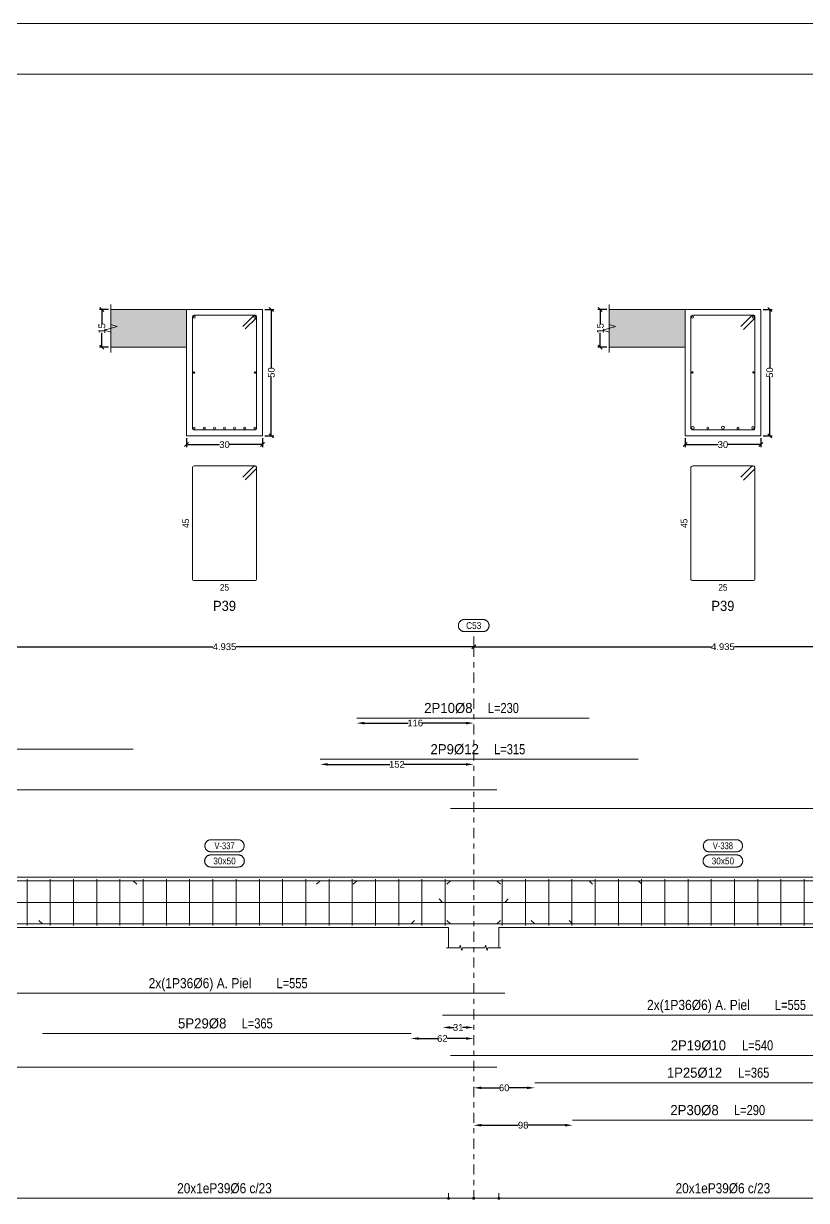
# Model space of a CAD drawing. Header units: millimetres. Extents: x 3 to 479, y -191 to 120.
# Drawn here: x 390.21 to 405.71, y 34.95 to 58.26 of the extents above; entities that cross this region are included whole.
import ezdxf
from ezdxf.enums import TextEntityAlignment as Align

# ---------------------------------------------------------------- set-up
doc = ezdxf.new("R2010")
doc.units = ezdxf.units.MM
doc.linetypes.add('CYPE_RAYAPUNTO', pattern=[0.4125, 0.2025, -0.105, 0, -0.105])
for name, color, linetype, lineweight in [('ALZ_ARM_LONG_ARM_TEXTOS', 3, 'Continuous', 9), ('ALZ_ARM_LONG_TXT_LONG', 3, 'Continuous', 9), ('ALZ_ARM_TRANS_TXT_EST', 3, 'Continuous', 9), ('ALZ_CONT_NUDOS', 122, 'Continuous', 9), ('ALZ_CONT_VIG_HORMIGON', 2, 'Continuous', 9), ('ALZ_COT_COT_ARM', 3, 'Continuous', 0), ('ALZ_COT_COT_EST', 3, 'Continuous', 0), ('ALZ_COT_COT_LIN_APOYOS', 2, 'CYPE_RAYAPUNTO', 0), ('ALZ_COT_LONGITUD_PROYECTADA', 122, 'Continuous', 0), ('ALZ_REF_COT_LIN_AUX_COTA', 2, 'CYPE_RAYAPUNTO', 9), ('ALZ_REF_REF_NOMBRE', 3, 'Continuous', 9), ('ALZ_REF_REF_REFERENCIA', 3, 'Continuous', 9), ('ALZ_REF_TEXTO_REF_NOMBRE', 3, 'Continuous', 9), ('ALZ_REF_TEXTO_REF_REFERENCIA', 3, 'Continuous', 9), ('ARM_LONGITUDINAL_Ø10', 103, 'Continuous', 9), ('ARM_LONGITUDINAL_Ø12', 171, 'Continuous', 9), ('ARM_LONGITUDINAL_Ø6', 151, 'Continuous', 9), ('ARM_LONGITUDINAL_Ø8', 32, 'Continuous', 9), ('ARM_TRANSVERSAL_Ø6', 151, 'Continuous', 9), ('RECUAD_LIMITES', 2, 'Continuous', 0), ('RECUAD_MARCO', 1, 'Continuous', 20), ('SEC_CONT_FORJADOS_SECCION', 8, 'Continuous', 9), ('SEC_CONT_VIG_HORMIGON_SECCION', 2, 'Continuous', 9), ('SEC_COTAS_SEC_DIM_VIGA', 122, 'Continuous', 0), ('SEC_COTAS_TEXTOS_DESPIECE_ESTRIBADO', 122, 'Continuous', 0), ('SEC_REF_TXT_POSICIONES_ARM_ESTRIBOS', 1, 'Continuous', 9)]:
    doc.layers.add(name, color=color, linetype=linetype, lineweight=lineweight)
doc.styles.add('CYPETXT_0.2_romans', font='arial.ttf', dxfattribs={"height": 0.133333})
doc.styles.add('CYPETXT_romans', font='arial.ttf', dxfattribs={"height": 0.2})
doc.dimstyles.new('cype_arrow', dxfattribs={"dimtxt": 0.18, "dimasz": 0.15, "dimexe": 0.05, "dimexo": 0.05, "dimgap": 0, "dimtad": 0, "dimdec": 4, "dimzin": 0, "dimdsep": 46, "dimtxsty": 'CYPETXT_0.2_romans', "dimcen": 0.09, "dimadec": 0, "dimazin": 0, "dimtfac": 1, "dimtdec": 4, "dimtofl": 0, "dimtmove": 2, "dimatfit": 3, "dimfxl": 1, "dimtolj": 1, "dimtzin": 0, "dimarcsym": 0})
doc.dimstyles.new('cype_oblique', dxfattribs={"dimtxt": 0.18, "dimasz": 0.18, "dimexe": 0.05, "dimexo": 0.05, "dimgap": 0, "dimtad": 0, "dimdec": 4, "dimzin": 0, "dimdsep": 46, "dimtxsty": 'CYPETXT_0.2_romans', "dimblk": 'OBLIQUE', "dimtsz": 0.04, "dimcen": 0.09, "dimadec": 0, "dimazin": 0, "dimtfac": 1, "dimtdec": 4, "dimtofl": 0, "dimtmove": 2, "dimatfit": 3, "dimfxl": 1, "dimtolj": 1, "dimtzin": 0, "dimarcsym": 0})

# ---------------------------------------------------------------- blocks, each defined once
blk = doc.blocks.new('*D852')
at = {"layer": 'Defpoints', "color": 0, "transparency": 16777216}
for p in [(393.439, 50.096), (394.939, 50.096), (394.939, 49.919)]:
    blk.add_point(p, dxfattribs=at)
at = {"layer": 'SEC_COTAS_SEC_DIM_VIGA', "color": 0, "lineweight": -2, "transparency": 16777216}
for p, q in [((393.399, 49.879), (393.479, 49.959)), ((393.439, 50.046), (393.439, 49.869)), ((393.439, 49.919), (394.093, 49.919)), ((394.939, 49.919), (394.284, 49.919)), ((394.899, 49.879), (394.979, 49.959)), ((394.939, 50.046), (394.939, 49.869))]:
    blk.add_line(p, q, dxfattribs=at)
at = {"layer": 'SEC_COTAS_SEC_DIM_VIGA', "color": 0, "transparency": 16777216, "insert": (394.189, 49.919), "char_height": 0.1333, "attachment_point": 5, "style": 'CYPETXT_0.2_romans'}
blk.add_mtext('\\A1;30', dxfattribs=at)
blk = doc.blocks.new('_OBLIQUE')
at = {"color": 0, "linetype": 'ByBlock', "lineweight": -2}
blk.add_line((-0.5, -0.5), (0.5, 0.5), dxfattribs=at)
blk = doc.blocks.new('*D853')
at = {"layer": 'Defpoints', "color": 0, "transparency": 16777216}
for p in [(391.761, 52.596), (391.939, 52.596), (391.939, 51.846)]:
    blk.add_point(p, dxfattribs=at)
at = {"layer": 'SEC_COTAS_SEC_DIM_VIGA', "color": 0, "lineweight": -2, "transparency": 16777216}
for p, q in [((391.889, 52.596), (391.711, 52.596)), ((391.801, 52.556), (391.721, 52.636)), ((391.761, 52.596), (391.761, 52.311)), ((391.761, 51.846), (391.761, 52.131)), ((391.889, 51.846), (391.711, 51.846)), ((391.801, 51.806), (391.721, 51.886))]:
    blk.add_line(p, q, dxfattribs=at)
at = {"layer": 'SEC_COTAS_SEC_DIM_VIGA', "color": 0, "transparency": 16777216, "insert": (391.761, 52.221), "char_height": 0.1333, "attachment_point": 5, "rotation": 90, "style": 'CYPETXT_0.2_romans'}
blk.add_mtext('\\A1;15', dxfattribs=at)
blk = doc.blocks.new('*D854')
at = {"layer": 'Defpoints', "color": 0, "transparency": 16777216}
for p in [(394.939, 52.596), (395.116, 52.596), (394.939, 50.096)]:
    blk.add_point(p, dxfattribs=at)
at = {"layer": 'SEC_COTAS_SEC_DIM_VIGA', "color": 0, "lineweight": -2, "transparency": 16777216}
for p, q in [((394.989, 52.596), (395.166, 52.596)), ((395.156, 52.556), (395.076, 52.636)), ((395.116, 52.596), (395.116, 51.441)), ((395.116, 50.096), (395.116, 51.251)), ((395.156, 50.056), (395.076, 50.136)), ((394.989, 50.096), (395.166, 50.096))]:
    blk.add_line(p, q, dxfattribs=at)
at = {"layer": 'SEC_COTAS_SEC_DIM_VIGA', "color": 0, "transparency": 16777216, "insert": (395.116, 51.346), "char_height": 0.1333, "attachment_point": 5, "rotation": 90, "style": 'CYPETXT_0.2_romans'}
blk.add_mtext('\\A1;50', dxfattribs=at)
blk = doc.blocks.new('*D855')
at = {"layer": 'Defpoints', "color": 0, "transparency": 16777216}
for p in [(403.309, 50.096), (404.809, 50.096), (404.809, 49.919)]:
    blk.add_point(p, dxfattribs=at)
at = {"layer": 'SEC_COTAS_SEC_DIM_VIGA', "color": 0, "lineweight": -2, "transparency": 16777216}
for p, q in [((403.269, 49.879), (403.349, 49.959)), ((403.309, 50.046), (403.309, 49.869)), ((403.309, 49.919), (403.963, 49.919)), ((404.809, 49.919), (404.154, 49.919)), ((404.769, 49.879), (404.849, 49.959)), ((404.809, 50.046), (404.809, 49.869))]:
    blk.add_line(p, q, dxfattribs=at)
at = {"layer": 'SEC_COTAS_SEC_DIM_VIGA', "color": 0, "transparency": 16777216, "insert": (404.059, 49.919), "char_height": 0.1333, "attachment_point": 5, "style": 'CYPETXT_0.2_romans'}
blk.add_mtext('\\A1;30', dxfattribs=at)
blk = doc.blocks.new('*D856')
at = {"layer": 'Defpoints', "color": 0, "transparency": 16777216}
for p in [(401.631, 52.596), (401.809, 52.596), (401.809, 51.846)]:
    blk.add_point(p, dxfattribs=at)
at = {"layer": 'SEC_COTAS_SEC_DIM_VIGA', "color": 0, "lineweight": -2, "transparency": 16777216}
for p, q in [((401.759, 52.596), (401.581, 52.596)), ((401.671, 52.556), (401.591, 52.636)), ((401.631, 52.596), (401.631, 52.311)), ((401.631, 51.846), (401.631, 52.131)), ((401.759, 51.846), (401.581, 51.846)), ((401.671, 51.806), (401.591, 51.886))]:
    blk.add_line(p, q, dxfattribs=at)
at = {"layer": 'SEC_COTAS_SEC_DIM_VIGA', "color": 0, "transparency": 16777216, "insert": (401.631, 52.221), "char_height": 0.1333, "attachment_point": 5, "rotation": 90, "style": 'CYPETXT_0.2_romans'}
blk.add_mtext('\\A1;15', dxfattribs=at)
blk = doc.blocks.new('*D857')
at = {"layer": 'Defpoints', "color": 0, "transparency": 16777216}
for p in [(404.809, 52.596), (404.986, 52.596), (404.809, 50.096)]:
    blk.add_point(p, dxfattribs=at)
at = {"layer": 'SEC_COTAS_SEC_DIM_VIGA', "color": 0, "lineweight": -2, "transparency": 16777216}
for p, q in [((404.859, 52.596), (405.036, 52.596)), ((405.026, 52.556), (404.946, 52.636)), ((404.986, 52.596), (404.986, 51.441)), ((404.986, 50.096), (404.986, 51.251)), ((405.026, 50.056), (404.946, 50.136)), ((404.859, 50.096), (405.036, 50.096))]:
    blk.add_line(p, q, dxfattribs=at)
at = {"layer": 'SEC_COTAS_SEC_DIM_VIGA', "color": 0, "transparency": 16777216, "insert": (404.986, 51.346), "char_height": 0.1333, "attachment_point": 5, "rotation": 90, "style": 'CYPETXT_0.2_romans'}
blk.add_mtext('\\A1;50', dxfattribs=at)
blk = doc.blocks.new('*D875')
at = {"layer": 'ALZ_COT_LONGITUD_PROYECTADA', "color": 0, "lineweight": -2, "transparency": 16777216}
for p, q in [((389.214, 45.877), (389.294, 45.957)), ((389.254, 45.917), (393.961, 45.917)), ((399.124, 45.917), (394.417, 45.917)), ((399.084, 45.877), (399.164, 45.957))]:
    blk.add_line(p, q, dxfattribs=at)
at = {"layer": 'Defpoints', "color": 0, "transparency": 16777216}
for p in [(389.254, 45.917), (389.254, 45.917), (399.124, 45.917)]:
    blk.add_point(p, dxfattribs=at)
at = {"layer": 'ALZ_COT_LONGITUD_PROYECTADA', "color": 0, "transparency": 16777216, "insert": (394.189, 45.917), "char_height": 0.1333, "attachment_point": 5, "style": 'CYPETXT_0.2_romans'}
blk.add_mtext('\\A1;4.935', dxfattribs=at)
blk = doc.blocks.new('*D876')
at = {"layer": 'ALZ_COT_LONGITUD_PROYECTADA', "color": 0, "lineweight": -2, "transparency": 16777216}
for p, q in [((399.084, 45.877), (399.164, 45.957)), ((399.124, 45.917), (403.831, 45.917)), ((408.994, 45.917), (404.287, 45.917)), ((408.954, 45.877), (409.034, 45.957))]:
    blk.add_line(p, q, dxfattribs=at)
at = {"layer": 'Defpoints', "color": 0, "transparency": 16777216}
for p in [(399.124, 45.917), (399.124, 45.917), (408.994, 45.917)]:
    blk.add_point(p, dxfattribs=at)
at = {"layer": 'ALZ_COT_LONGITUD_PROYECTADA', "color": 0, "transparency": 16777216, "insert": (404.059, 45.917), "char_height": 0.1333, "attachment_point": 5, "style": 'CYPETXT_0.2_romans'}
blk.add_mtext('\\A1;4.935', dxfattribs=at)
blk = doc.blocks.new('*D886')
at = {"layer": 'ALZ_COT_COT_ARM', "color": 0, "lineweight": -2, "transparency": 16777216}
for p, q in [((398.659, 38.379), (398.734, 38.379)), ((398.974, 38.379), (398.899, 38.379))]:
    blk.add_line(p, q, dxfattribs=at)
at = {"layer": 'ALZ_COT_COT_ARM', "color": 0, "transparency": 16777216}
for points in [[(398.659, 38.404), (398.659, 38.354), (398.509, 38.379)], [(398.974, 38.404), (398.974, 38.354), (399.124, 38.379)]]:
    blk.add_solid(points, dxfattribs=at)
at = {"layer": 'Defpoints', "color": 0, "transparency": 16777216}
for p in [(398.509, 38.379), (399.124, 38.379), (399.124, 38.379)]:
    blk.add_point(p, dxfattribs=at)
at = {"layer": 'ALZ_COT_COT_ARM', "color": 0, "transparency": 16777216, "insert": (398.816, 38.379), "char_height": 0.1333, "attachment_point": 5, "style": 'CYPETXT_0.2_romans'}
blk.add_mtext('\\A1;31', dxfattribs=at)
blk = doc.blocks.new('*D898')
at = {"layer": 'ALZ_COT_COT_ARM', "color": 0, "lineweight": -2, "transparency": 16777216}
for p, q in [((396.232, 43.588), (397.463, 43.588)), ((398.974, 43.588), (397.743, 43.588))]:
    blk.add_line(p, q, dxfattribs=at)
at = {"layer": 'ALZ_COT_COT_ARM', "color": 0, "transparency": 16777216}
for points in [[(396.232, 43.613), (396.232, 43.563), (396.082, 43.588)], [(398.974, 43.613), (398.974, 43.563), (399.124, 43.588)]]:
    blk.add_solid(points, dxfattribs=at)
at = {"layer": 'Defpoints', "color": 0, "transparency": 16777216}
for p in [(396.082, 43.588), (399.124, 43.588), (399.124, 43.588)]:
    blk.add_point(p, dxfattribs=at)
at = {"layer": 'ALZ_COT_COT_ARM', "color": 0, "transparency": 16777216, "insert": (397.603, 43.588), "char_height": 0.1333, "attachment_point": 5, "style": 'CYPETXT_0.2_romans'}
blk.add_mtext('\\A1;152', dxfattribs=at)
blk = doc.blocks.new('*D899')
at = {"layer": 'ALZ_COT_COT_ARM', "color": 0, "lineweight": -2, "transparency": 16777216}
for p, q in [((396.957, 44.405), (397.824, 44.405)), ((398.974, 44.405), (398.106, 44.405))]:
    blk.add_line(p, q, dxfattribs=at)
at = {"layer": 'ALZ_COT_COT_ARM', "color": 0, "transparency": 16777216}
for points in [[(396.957, 44.43), (396.957, 44.38), (396.807, 44.405)], [(398.974, 44.43), (398.974, 44.38), (399.124, 44.405)]]:
    blk.add_solid(points, dxfattribs=at)
at = {"layer": 'Defpoints', "color": 0, "transparency": 16777216}
for p in [(396.807, 44.405), (399.124, 44.405), (399.124, 44.405)]:
    blk.add_point(p, dxfattribs=at)
at = {"layer": 'ALZ_COT_COT_ARM', "color": 0, "transparency": 16777216, "insert": (397.965, 44.405), "char_height": 0.1333, "attachment_point": 5, "style": 'CYPETXT_0.2_romans'}
blk.add_mtext('\\A1;116', dxfattribs=at)
blk = doc.blocks.new('*D913')
at = {"layer": 'ALZ_COT_COT_ARM', "color": 0, "lineweight": -2, "transparency": 16777216}
for p, q in [((398.032, 38.16), (398.408, 38.16)), ((398.974, 38.16), (398.598, 38.16))]:
    blk.add_line(p, q, dxfattribs=at)
at = {"layer": 'ALZ_COT_COT_ARM', "color": 0, "transparency": 16777216}
for points in [[(398.032, 38.185), (398.032, 38.135), (397.882, 38.16)], [(398.974, 38.185), (398.974, 38.135), (399.124, 38.16)]]:
    blk.add_solid(points, dxfattribs=at)
at = {"layer": 'Defpoints', "color": 0, "transparency": 16777216}
for p in [(397.882, 38.16), (399.124, 38.16), (399.124, 38.16)]:
    blk.add_point(p, dxfattribs=at)
at = {"layer": 'ALZ_COT_COT_ARM', "color": 0, "transparency": 16777216, "insert": (398.503, 38.16), "char_height": 0.1333, "attachment_point": 5, "style": 'CYPETXT_0.2_romans'}
blk.add_mtext('\\A1;62', dxfattribs=at)
blk = doc.blocks.new('*D914')
at = {"layer": 'ALZ_COT_COT_ARM', "color": 0, "lineweight": -2, "transparency": 16777216}
for p, q in [((399.274, 37.183), (399.632, 37.183)), ((400.182, 37.183), (399.824, 37.183))]:
    blk.add_line(p, q, dxfattribs=at)
at = {"layer": 'ALZ_COT_COT_ARM', "color": 0, "transparency": 16777216}
for points in [[(399.274, 37.208), (399.274, 37.158), (399.124, 37.183)], [(400.182, 37.208), (400.182, 37.158), (400.332, 37.183)]]:
    blk.add_solid(points, dxfattribs=at)
at = {"layer": 'Defpoints', "color": 0, "transparency": 16777216}
for p in [(399.124, 37.183), (400.332, 37.183), (400.332, 37.183)]:
    blk.add_point(p, dxfattribs=at)
at = {"layer": 'ALZ_COT_COT_ARM', "color": 0, "transparency": 16777216, "insert": (399.728, 37.183), "char_height": 0.1333, "attachment_point": 5, "style": 'CYPETXT_0.2_romans'}
blk.add_mtext('\\A1;60', dxfattribs=at)
blk = doc.blocks.new('*D915')
at = {"layer": 'ALZ_COT_COT_ARM', "color": 0, "lineweight": -2, "transparency": 16777216}
for p, q in [((399.274, 36.443), (400.007, 36.443)), ((400.932, 36.443), (400.199, 36.443))]:
    blk.add_line(p, q, dxfattribs=at)
at = {"layer": 'ALZ_COT_COT_ARM', "color": 0, "transparency": 16777216}
for points in [[(399.274, 36.468), (399.274, 36.418), (399.124, 36.443)], [(400.932, 36.468), (400.932, 36.418), (401.082, 36.443)]]:
    blk.add_solid(points, dxfattribs=at)
at = {"layer": 'Defpoints', "color": 0, "transparency": 16777216}
for p in [(399.124, 36.443), (401.082, 36.443), (401.082, 36.443)]:
    blk.add_point(p, dxfattribs=at)
at = {"layer": 'ALZ_COT_COT_ARM', "color": 0, "transparency": 16777216, "insert": (400.103, 36.443), "char_height": 0.1333, "attachment_point": 5, "style": 'CYPETXT_0.2_romans'}
blk.add_mtext('\\A1;98', dxfattribs=at)

msp = doc.modelspace()

# ---------------------------------------------------------------- hatches: boundary and pattern name
at = {"layer": 'SEC_CONT_FORJADOS_SECCION', "true_color": 0xdad7d3}
for points in [[(391.93867, 51.84591), (393.43867, 51.84591), (393.43867, 52.59591), (391.93867, 52.59591)], [(401.80867, 51.84591), (403.30867, 51.84591), (403.30867, 52.59591), (401.80867, 52.59591)]]:
    msp.add_hatch(color=254, dxfattribs=at).paths.add_polyline_path(points)

# ---------------------------------------------------------------- linework, layer by layer
at = {"layer": 'ALZ_CONT_NUDOS'}
for p, q in [((398.62367, 40.35576), (398.62367, 39.95576)), ((399.62367, 40.35576), (399.62367, 39.95576))]:
    msp.add_line(p, q, dxfattribs=at)
for points in [[(398.62367, 41.35576), (399.62367, 41.35576)], [(398.58367, 39.95576), (398.84367, 39.95576), (398.85867, 40.00576), (398.88867, 39.90576), (398.90367, 39.95576), (399.16367, 39.95576)], [(399.08367, 39.95576), (399.34367, 39.95576), (399.35867, 40.00576), (399.38867, 39.90576), (399.40367, 39.95576), (399.66367, 39.95576)]]:
    msp.add_lwpolyline(points, dxfattribs=at)
at = {"layer": 'ALZ_CONT_VIG_HORMIGON'}
for p, q in [((389.75367, 41.35576), (398.62367, 41.35576)), ((399.62367, 41.35576), (408.49367, 41.35576)), ((389.75367, 40.35576), (398.62367, 40.35576)), ((399.62367, 40.35576), (408.49367, 40.35576))]:
    msp.add_line(p, q, dxfattribs=at)
at = {"layer": 'ALZ_COT_COT_EST'}
for p, q in [((398.62367, 34.99563), (398.62367, 35.09563)), ((399.12367, 34.99563), (399.12367, 35.09563)), ((399.62367, 34.99563), (399.62367, 35.09563))]:
    msp.add_line(p, q, dxfattribs=at)
for points in [[(389.75367, 34.99563), (398.62367, 34.99563), (398.62367, 35.09563)], [(398.62367, 34.99563), (399.12367, 34.99563), (399.12367, 35.09563)], [(399.12367, 34.99563), (399.62367, 34.99563), (399.62367, 35.09563)], [(399.62367, 34.99563), (408.49367, 34.99563), (408.49367, 35.09563)]]:
    msp.add_lwpolyline(points, dxfattribs=at)
for centre in [(398.62367, 34.99563), (398.62367, 34.99563), (399.12367, 34.99563), (399.12367, 34.99563), (399.62367, 34.99563), (399.62367, 34.99563)]:
    msp.add_circle(centre, 0.02, dxfattribs=at)
at = {"layer": 'ALZ_COT_COT_LIN_APOYOS'}
msp.add_line((399.12367, 45.91658), (399.12367, 34.99563), dxfattribs=at)
at = {"layer": 'ALZ_REF_COT_LIN_AUX_COTA'}
msp.add_line((399.12367, 45.91658), (399.12367, 46.21658), dxfattribs=at)
at = {"layer": 'ALZ_REF_REF_NOMBRE'}
for points in [[(394.45667, 42.09576), (394.46469, 42.09549), (394.47267, 42.09469), (394.48058, 42.09336), (394.48838, 42.0915), (394.49604, 42.08912), (394.50352, 42.08624), (394.5108, 42.08286), (394.51783, 42.07901), (394.52459, 42.07469), (394.53104, 42.06994), (394.53717, 42.06476), (394.54293, 42.05918), (394.54831, 42.05324), (394.55328, 42.04694), (394.55782, 42.04033), (394.56191, 42.03343), (394.56553, 42.02627), (394.56866, 42.01889), (394.57129, 42.01131), (394.57341, 42.00358), (394.575, 41.99572), (394.57607, 41.98777), (394.57661, 41.97977), (394.57661, 41.97175), (394.57607, 41.96375), (394.575, 41.9558), (394.57341, 41.94794), (394.57129, 41.94021), (394.56866, 41.93263), (394.56553, 41.92525), (394.56191, 41.91809), (394.55782, 41.91119), (394.55328, 41.90458), (394.54831, 41.89828), (394.54293, 41.89234), (394.53717, 41.88676), (394.53104, 41.88158), (394.52459, 41.87683), (394.51783, 41.87251), (394.5108, 41.86866), (394.50352, 41.86528), (394.49604, 41.8624), (394.48838, 41.86002), (394.48058, 41.85816), (394.47267, 41.85683), (394.46469, 41.85603), (394.45667, 41.85576), (393.92067, 41.85576), (393.91266, 41.85603), (393.90468, 41.85683), (393.89677, 41.85816), (393.88897, 41.86002), (393.88131, 41.8624), (393.87383, 41.86528), (393.86655, 41.86866), (393.85952, 41.87251), (393.85276, 41.87683), (393.8463, 41.88158), (393.84018, 41.88676), (393.83442, 41.89234), (393.82904, 41.89828), (393.82407, 41.90458), (393.81953, 41.91119), (393.81544, 41.91809), (393.81182, 41.92525), (393.80869, 41.93263), (393.80606, 41.94021), (393.80394, 41.94794), (393.80235, 41.9558), (393.80128, 41.96375), (393.80074, 41.97175), (393.80074, 41.97977), (393.80128, 41.98777), (393.80235, 41.99572), (393.80394, 42.00358), (393.80606, 42.01131), (393.80869, 42.01889), (393.81182, 42.02627), (393.81544, 42.03343), (393.81953, 42.04033), (393.82407, 42.04694), (393.82904, 42.05324), (393.83442, 42.05918), (393.84018, 42.06476), (393.8463, 42.06994), (393.85276, 42.07469), (393.85952, 42.07901), (393.86655, 42.08286), (393.87383, 42.08624), (393.88131, 42.08912), (393.88897, 42.0915), (393.89677, 42.09336), (393.90468, 42.09469), (393.91266, 42.09549), (393.92067, 42.09576), (394.45667, 42.09576)], [(404.32667, 42.09576), (404.33469, 42.09549), (404.34267, 42.09469), (404.35058, 42.09336), (404.35838, 42.0915), (404.36604, 42.08912), (404.37352, 42.08624), (404.3808, 42.08286), (404.38783, 42.07901), (404.39459, 42.07469), (404.40104, 42.06994), (404.40717, 42.06476), (404.41293, 42.05918), (404.41831, 42.05324), (404.42328, 42.04694), (404.42782, 42.04033), (404.43191, 42.03343), (404.43553, 42.02627), (404.43866, 42.01889), (404.44129, 42.01131), (404.44341, 42.00358), (404.445, 41.99572), (404.44607, 41.98777), (404.44661, 41.97977), (404.44661, 41.97175), (404.44607, 41.96375), (404.445, 41.9558), (404.44341, 41.94794), (404.44129, 41.94021), (404.43866, 41.93263), (404.43553, 41.92525), (404.43191, 41.91809), (404.42782, 41.91119), (404.42328, 41.90458), (404.41831, 41.89828), (404.41293, 41.89234), (404.40717, 41.88676), (404.40104, 41.88158), (404.39459, 41.87683), (404.38783, 41.87251), (404.3808, 41.86866), (404.37352, 41.86528), (404.36604, 41.8624), (404.35838, 41.86002), (404.35058, 41.85816), (404.34267, 41.85683), (404.33469, 41.85603), (404.32667, 41.85576), (403.79067, 41.85576), (403.78266, 41.85603), (403.77468, 41.85683), (403.76677, 41.85816), (403.75897, 41.86002), (403.75131, 41.8624), (403.74383, 41.86528), (403.73655, 41.86866), (403.72952, 41.87251), (403.72276, 41.87683), (403.7163, 41.88158), (403.71018, 41.88676), (403.70442, 41.89234), (403.69904, 41.89828), (403.69407, 41.90458), (403.68953, 41.91119), (403.68544, 41.91809), (403.68182, 41.92525), (403.67869, 41.93263), (403.67606, 41.94021), (403.67394, 41.94794), (403.67235, 41.9558), (403.67128, 41.96375), (403.67074, 41.97175), (403.67074, 41.97977), (403.67128, 41.98777), (403.67235, 41.99572), (403.67394, 42.00358), (403.67606, 42.01131), (403.67869, 42.01889), (403.68182, 42.02627), (403.68544, 42.03343), (403.68953, 42.04033), (403.69407, 42.04694), (403.69904, 42.05324), (403.70442, 42.05918), (403.71018, 42.06476), (403.7163, 42.06994), (403.72276, 42.07469), (403.72952, 42.07901), (403.73655, 42.08286), (403.74383, 42.08624), (403.75131, 42.08912), (403.75897, 42.0915), (403.76677, 42.09336), (403.77468, 42.09469), (403.78266, 42.09549), (403.79067, 42.09576), (404.32667, 42.09576)], [(394.46167, 41.79576), (394.46969, 41.79549), (394.47767, 41.79469), (394.48558, 41.79336), (394.49338, 41.7915), (394.50104, 41.78912), (394.50852, 41.78624), (394.5158, 41.78286), (394.52283, 41.77901), (394.52959, 41.77469), (394.53604, 41.76994), (394.54217, 41.76476), (394.54793, 41.75918), (394.55331, 41.75324), (394.55828, 41.74694), (394.56282, 41.74033), (394.56691, 41.73343), (394.57053, 41.72627), (394.57366, 41.71889), (394.57629, 41.71131), (394.57841, 41.70358), (394.58, 41.69572), (394.58107, 41.68777), (394.58161, 41.67977), (394.58161, 41.67175), (394.58107, 41.66375), (394.58, 41.6558), (394.57841, 41.64794), (394.57629, 41.64021), (394.57366, 41.63263), (394.57053, 41.62525), (394.56691, 41.61809), (394.56282, 41.61119), (394.55828, 41.60458), (394.55331, 41.59828), (394.54793, 41.59234), (394.54217, 41.58676), (394.53604, 41.58158), (394.52959, 41.57683), (394.52283, 41.57251), (394.5158, 41.56866), (394.50852, 41.56528), (394.50104, 41.5624), (394.49338, 41.56002), (394.48558, 41.55816), (394.47767, 41.55683), (394.46969, 41.55603), (394.46167, 41.55576), (393.91567, 41.55576), (393.90766, 41.55603), (393.89968, 41.55683), (393.89177, 41.55816), (393.88397, 41.56002), (393.87631, 41.5624), (393.86883, 41.56528), (393.86155, 41.56866), (393.85452, 41.57251), (393.84776, 41.57683), (393.8413, 41.58158), (393.83518, 41.58676), (393.82942, 41.59234), (393.82404, 41.59828), (393.81907, 41.60458), (393.81453, 41.61119), (393.81044, 41.61809), (393.80682, 41.62525), (393.80369, 41.63263), (393.80106, 41.64021), (393.79894, 41.64794), (393.79735, 41.6558), (393.79628, 41.66375), (393.79574, 41.67175), (393.79574, 41.67977), (393.79628, 41.68777), (393.79735, 41.69572), (393.79894, 41.70358), (393.80106, 41.71131), (393.80369, 41.71889), (393.80682, 41.72627), (393.81044, 41.73343), (393.81453, 41.74033), (393.81907, 41.74694), (393.82404, 41.75324), (393.82942, 41.75918), (393.83518, 41.76476), (393.8413, 41.76994), (393.84776, 41.77469), (393.85452, 41.77901), (393.86155, 41.78286), (393.86883, 41.78624), (393.87631, 41.78912), (393.88397, 41.7915), (393.89177, 41.79336), (393.89968, 41.79469), (393.90766, 41.79549), (393.91567, 41.79576), (394.46167, 41.79576)], [(404.33167, 41.79576), (404.33969, 41.79549), (404.34767, 41.79469), (404.35558, 41.79336), (404.36338, 41.7915), (404.37104, 41.78912), (404.37852, 41.78624), (404.3858, 41.78286), (404.39283, 41.77901), (404.39959, 41.77469), (404.40604, 41.76994), (404.41217, 41.76476), (404.41793, 41.75918), (404.42331, 41.75324), (404.42828, 41.74694), (404.43282, 41.74033), (404.43691, 41.73343), (404.44053, 41.72627), (404.44366, 41.71889), (404.44629, 41.71131), (404.44841, 41.70358), (404.45, 41.69572), (404.45107, 41.68777), (404.45161, 41.67977), (404.45161, 41.67175), (404.45107, 41.66375), (404.45, 41.6558), (404.44841, 41.64794), (404.44629, 41.64021), (404.44366, 41.63263), (404.44053, 41.62525), (404.43691, 41.61809), (404.43282, 41.61119), (404.42828, 41.60458), (404.42331, 41.59828), (404.41793, 41.59234), (404.41217, 41.58676), (404.40604, 41.58158), (404.39959, 41.57683), (404.39283, 41.57251), (404.3858, 41.56866), (404.37852, 41.56528), (404.37104, 41.5624), (404.36338, 41.56002), (404.35558, 41.55816), (404.34767, 41.55683), (404.33969, 41.55603), (404.33167, 41.55576), (403.78567, 41.55576), (403.77766, 41.55603), (403.76968, 41.55683), (403.76177, 41.55816), (403.75397, 41.56002), (403.74631, 41.5624), (403.73883, 41.56528), (403.73155, 41.56866), (403.72452, 41.57251), (403.71776, 41.57683), (403.7113, 41.58158), (403.70518, 41.58676), (403.69942, 41.59234), (403.69404, 41.59828), (403.68907, 41.60458), (403.68453, 41.61119), (403.68044, 41.61809), (403.67682, 41.62525), (403.67369, 41.63263), (403.67106, 41.64021), (403.66894, 41.64794), (403.66735, 41.6558), (403.66628, 41.66375), (403.66574, 41.67175), (403.66574, 41.67977), (403.66628, 41.68777), (403.66735, 41.69572), (403.66894, 41.70358), (403.67106, 41.71131), (403.67369, 41.71889), (403.67682, 41.72627), (403.68044, 41.73343), (403.68453, 41.74033), (403.68907, 41.74694), (403.69404, 41.75324), (403.69942, 41.75918), (403.70518, 41.76476), (403.7113, 41.76994), (403.71776, 41.77469), (403.72452, 41.77901), (403.73155, 41.78286), (403.73883, 41.78624), (403.74631, 41.78912), (403.75397, 41.7915), (403.76177, 41.79336), (403.76968, 41.79469), (403.77766, 41.79549), (403.78567, 41.79576), (404.33167, 41.79576)]]:
    msp.add_lwpolyline(points, close=True, dxfattribs=at)
at = {"layer": 'ALZ_REF_REF_REFERENCIA'}
msp.add_lwpolyline([(399.30767, 46.45658), (399.31569, 46.45631), (399.32367, 46.4555), (399.33158, 46.45417), (399.33938, 46.45231), (399.34704, 46.44994), (399.35452, 46.44705), (399.3618, 46.44368), (399.36883, 46.43982), (399.37559, 46.43551), (399.38204, 46.43075), (399.38817, 46.42557), (399.39393, 46.42), (399.39931, 46.41405), (399.40428, 46.40776), (399.40882, 46.40115), (399.41291, 46.39425), (399.41653, 46.38709), (399.41966, 46.3797), (399.42229, 46.37213), (399.42441, 46.36439), (399.426, 46.35653), (399.42707, 46.34859), (399.42761, 46.34059), (399.42761, 46.33257), (399.42707, 46.32456), (399.426, 46.31662), (399.42441, 46.30876), (399.42229, 46.30102), (399.41966, 46.29345), (399.41653, 46.28606), (399.41291, 46.27891), (399.40882, 46.27201), (399.40428, 46.26539), (399.39931, 46.2591), (399.39393, 46.25315), (399.38817, 46.24758), (399.38204, 46.2424), (399.37559, 46.23764), (399.36883, 46.23333), (399.3618, 46.22947), (399.35452, 46.2261), (399.34704, 46.22322), (399.33938, 46.22084), (399.33158, 46.21898), (399.32367, 46.21765), (399.31569, 46.21684), (399.30767, 46.21658), (398.93967, 46.21658), (398.93166, 46.21684), (398.92368, 46.21765), (398.91577, 46.21898), (398.90797, 46.22084), (398.90031, 46.22322), (398.89283, 46.2261), (398.88555, 46.22947), (398.87852, 46.23333), (398.87176, 46.23764), (398.8653, 46.2424), (398.85918, 46.24758), (398.85342, 46.25315), (398.84804, 46.2591), (398.84307, 46.26539), (398.83853, 46.27201), (398.83444, 46.27891), (398.83082, 46.28606), (398.82769, 46.29345), (398.82506, 46.30102), (398.82294, 46.30876), (398.82135, 46.31662), (398.82028, 46.32456), (398.81974, 46.33257), (398.81974, 46.34059), (398.82028, 46.34859), (398.82135, 46.35653), (398.82294, 46.36439), (398.82506, 46.37213), (398.82769, 46.3797), (398.83082, 46.38709), (398.83444, 46.39425), (398.83853, 46.40115), (398.84307, 46.40776), (398.84804, 46.41405), (398.85342, 46.42), (398.85918, 46.42557), (398.8653, 46.43075), (398.87176, 46.43551), (398.87852, 46.43982), (398.88555, 46.44368), (398.89283, 46.44705), (398.90031, 46.44994), (398.90797, 46.45231), (398.91577, 46.45417), (398.92368, 46.4555), (398.93166, 46.45631), (398.93967, 46.45658), (399.30767, 46.45658)], close=True, dxfattribs=at)
at = {"layer": 'ARM_LONGITUDINAL_Ø10'}
msp.add_line((398.66367, 40.42776), (398.59296, 40.49847), dxfattribs=at)
for points in [[(398.66367, 40.42776), (409.45367, 40.42776)], [(398.66367, 37.82516), (409.45367, 37.82516)]]:
    msp.add_lwpolyline(points, dxfattribs=at)
for centre in [(403.46367, 50.25091), (404.65367, 50.25091)]:
    msp.add_circle(centre, 0.025, dxfattribs=at)
at = {"layer": 'ARM_LONGITUDINAL_Ø12'}
for p, q in [((392.38219, 41.28376), (392.4529, 41.21305)), ((396.08219, 41.28376), (396.01147, 41.21305)), ((402.38219, 41.28376), (402.4529, 41.21305)), ((400.33219, 40.42776), (400.26147, 40.49847))]:
    msp.add_line(p, q, dxfattribs=at)
for points in [[(386.08219, 43.89206), (392.38219, 43.89206)], [(396.08219, 43.68824), (402.38219, 43.68824)], [(386.08219, 41.28376), (392.38219, 41.28376)], [(396.08219, 41.28376), (402.38219, 41.28376)], [(400.33219, 40.42776), (407.63219, 40.42776)], [(400.33219, 37.28302), (407.63219, 37.28302)]]:
    msp.add_lwpolyline(points, dxfattribs=at)
msp.add_circle((404.05867, 50.25591), 0.03, dxfattribs=at)
at = {"layer": 'ARM_LONGITUDINAL_Ø6'}
for p, q in [((398.50867, 40.85576), (398.43796, 40.92647)), ((399.73867, 40.85576), (399.80939, 40.92647))]:
    msp.add_line(p, q, dxfattribs=at)
for points in [[(388.63867, 40.85576), (399.73867, 40.85576)], [(398.50867, 40.85576), (409.60867, 40.85576)], [(388.63867, 39.05576), (399.73867, 39.05576)], [(398.50867, 38.6246), (409.60867, 38.6246)]]:
    msp.add_lwpolyline(points, dxfattribs=at)
for centre in [(393.58367, 51.34591), (394.79367, 51.34591), (403.45367, 51.34841), (404.66367, 51.34841)]:
    msp.add_circle(centre, 0.015, dxfattribs=at)
at = {"layer": 'ARM_LONGITUDINAL_Ø8'}
for p, q in [((396.80719, 41.28376), (396.73647, 41.21305)), ((398.66367, 41.28376), (398.59296, 41.21305)), ((399.58367, 41.28376), (399.65439, 41.21305)), ((401.40719, 41.28376), (401.4779, 41.21305)), ((390.58219, 40.42776), (390.51147, 40.49847)), ((397.88219, 40.42776), (397.9529, 40.49847)), ((399.58367, 40.42776), (399.65439, 40.49847)), ((401.08219, 40.42776), (401.01147, 40.49847))]:
    msp.add_line(p, q, dxfattribs=at)
for points in [[(396.80719, 44.50456), (401.40719, 44.50456)], [(378.92367, 43.08348), (399.58367, 43.08348)], [(398.66367, 42.71576), (419.32367, 42.71576)], [(378.92367, 41.28376), (399.58367, 41.28376)], [(396.80719, 41.28376), (401.40719, 41.28376)], [(398.66367, 41.28376), (419.32367, 41.28376)], [(378.92367, 40.42776), (399.58367, 40.42776)], [(390.58219, 40.42776), (397.88219, 40.42776)], [(401.08219, 40.42776), (406.88219, 40.42776)], [(390.58219, 38.25975), (397.88219, 38.25975)], [(378.92367, 37.59241), (399.58367, 37.59241)], [(401.08219, 36.54268), (406.88219, 36.54268)]]:
    msp.add_lwpolyline(points, dxfattribs=at)
for centre in [(393.58867, 52.44591), (394.78867, 52.44591), (403.45867, 52.44591), (404.65867, 52.44591), (393.58867, 50.24591), (393.78867, 50.24591), (393.98867, 50.24591), (394.18867, 50.24591), (394.38867, 50.24591), (394.58867, 50.24591), (394.78867, 50.24591), (403.75867, 50.24591), (404.35867, 50.24591)]:
    msp.add_circle(centre, 0.02, dxfattribs=at)
at = {"layer": 'ARM_TRANSVERSAL_Ø6'}
for p, q in [((390.27867, 41.31576), (390.27867, 40.39576)), ((390.73867, 41.31576), (390.73867, 40.39576)), ((391.19867, 41.31576), (391.19867, 40.39576)), ((391.65867, 41.31576), (391.65867, 40.39576)), ((392.11867, 41.31576), (392.11867, 40.39576)), ((392.57867, 41.31576), (392.57867, 40.39576)), ((393.03867, 41.31576), (393.03867, 40.39576)), ((393.49867, 41.31576), (393.49867, 40.39576)), ((393.95867, 41.31576), (393.95867, 40.39576)), ((394.41867, 41.31576), (394.41867, 40.39576)), ((394.87867, 41.31576), (394.87867, 40.39576)), ((395.33867, 41.31576), (395.33867, 40.39576)), ((395.79867, 41.31576), (395.79867, 40.39576)), ((396.25867, 41.31576), (396.25867, 40.39576)), ((396.71867, 41.31576), (396.71867, 40.39576)), ((397.17867, 41.31576), (397.17867, 40.39576)), ((397.63867, 41.31576), (397.63867, 40.39576)), ((398.09867, 41.31576), (398.09867, 40.39576)), ((398.55867, 41.31576), (398.55867, 40.39576)), ((399.68867, 41.31576), (399.68867, 40.39576)), ((400.14867, 41.31576), (400.14867, 40.39576)), ((400.60867, 41.31576), (400.60867, 40.39576)), ((401.06867, 41.31576), (401.06867, 40.39576)), ((401.52867, 41.31576), (401.52867, 40.39576)), ((401.98867, 41.31576), (401.98867, 40.39576)), ((402.44867, 41.31576), (402.44867, 40.39576)), ((402.90867, 41.31576), (402.90867, 40.39576)), ((403.36867, 41.31576), (403.36867, 40.39576)), ((403.82867, 41.31576), (403.82867, 40.39576)), ((404.28867, 41.31576), (404.28867, 40.39576)), ((404.74867, 41.31576), (404.74867, 40.39576)), ((405.20867, 41.31576), (405.20867, 40.39576)), ((405.66867, 41.31576), (405.66867, 40.39576))]:
    msp.add_line(p, q, dxfattribs=at)
for points in [[(394.60129, 52.20903), (394.81699, 52.42534), (394.81986, 52.43002), (394.82196, 52.43509), (394.82324, 52.44043), (394.82367, 52.44591), (394.823, 52.45274), (394.82101, 52.4593), (394.81778, 52.46535), (394.81342, 52.47066), (394.80812, 52.47501), (394.80207, 52.47824), (394.7955, 52.48024), (394.78867, 52.48091), (393.58867, 52.48091), (393.57528, 52.47824), (393.56393, 52.47066), (393.55634, 52.4593), (393.55367, 52.44591), (393.55367, 50.24591), (393.55634, 50.23251), (393.56393, 50.22116), (393.57528, 50.21357), (393.58867, 50.21091), (394.78867, 50.21091), (394.80207, 50.21357), (394.81342, 50.22116), (394.82101, 50.23251), (394.82367, 50.24591), (394.82367, 52.44591), (394.823, 52.45274), (394.82101, 52.4593), (394.81778, 52.46535), (394.81342, 52.47066), (394.80812, 52.47501), (394.80207, 52.47824), (394.7955, 52.48024), (394.78867, 52.48091), (394.78185, 52.48024), (394.77528, 52.47824), (394.76923, 52.47501), (394.76393, 52.47066), (394.55179, 52.25853)], [(404.46983, 52.20049), (404.68604, 52.4174), (404.68931, 52.42275), (404.69172, 52.42855), (404.69318, 52.43465), (404.69367, 52.44091), (404.69291, 52.44871), (404.69063, 52.45622), (404.68693, 52.46313), (404.68196, 52.46919), (404.6759, 52.47417), (404.66898, 52.47786), (404.66148, 52.48014), (404.65367, 52.48091), (403.46367, 52.48091), (403.44837, 52.47786), (403.43539, 52.46919), (403.42672, 52.45622), (403.42367, 52.44091), (403.42367, 50.25091), (403.42672, 50.2356), (403.43539, 50.22262), (403.44837, 50.21395), (403.46367, 50.21091), (404.65367, 50.21091), (404.66898, 50.21395), (404.68196, 50.22262), (404.69063, 50.2356), (404.69367, 50.25091), (404.69367, 52.44091), (404.69291, 52.44871), (404.69063, 52.45622), (404.68693, 52.46313), (404.68196, 52.46919), (404.6759, 52.47417), (404.66898, 52.47786), (404.66148, 52.48014), (404.65367, 52.48091), (404.64587, 52.48014), (404.63837, 52.47786), (404.63145, 52.47417), (404.62539, 52.46919), (404.41326, 52.25706)], [(394.60129, 49.22469), (394.81699, 49.441), (394.81986, 49.44569), (394.82196, 49.45076), (394.82324, 49.4561), (394.82367, 49.46158), (394.823, 49.4684), (394.82101, 49.47497), (394.81778, 49.48102), (394.81342, 49.48632), (394.80812, 49.49068), (394.80207, 49.49391), (394.7955, 49.4959), (394.78867, 49.49658), (393.58867, 49.49658), (393.57528, 49.49391), (393.56393, 49.48632), (393.55634, 49.47497), (393.55367, 49.46158), (393.55367, 47.26158), (393.55634, 47.24818), (393.56393, 47.23683), (393.57528, 47.22924), (393.58867, 47.22658), (394.78867, 47.22658), (394.80207, 47.22924), (394.81342, 47.23683), (394.82101, 47.24818), (394.82367, 47.26158), (394.82367, 49.46158), (394.823, 49.4684), (394.82101, 49.47497), (394.81778, 49.48102), (394.81342, 49.48632), (394.80812, 49.49068), (394.80207, 49.49391), (394.7955, 49.4959), (394.78867, 49.49658), (394.78185, 49.4959), (394.77528, 49.49391), (394.76923, 49.49068), (394.76393, 49.48632), (394.55179, 49.27419)], [(404.46983, 49.21616), (404.68604, 49.43306), (404.68931, 49.43842), (404.69172, 49.44421), (404.69318, 49.45032), (404.69367, 49.45658), (404.69291, 49.46438), (404.69063, 49.47188), (404.68693, 49.4788), (404.68196, 49.48486), (404.6759, 49.48983), (404.66898, 49.49353), (404.66148, 49.49581), (404.65367, 49.49658), (403.46367, 49.49658), (403.44837, 49.49353), (403.43539, 49.48486), (403.42672, 49.47188), (403.42367, 49.45658), (403.42367, 47.26658), (403.42672, 47.25127), (403.43539, 47.23829), (403.44837, 47.22962), (403.46367, 47.22658), (404.65367, 47.22658), (404.66898, 47.22962), (404.68196, 47.23829), (404.69063, 47.25127), (404.69367, 47.26658), (404.69367, 49.45658), (404.69291, 49.46438), (404.69063, 49.47188), (404.68693, 49.4788), (404.68196, 49.48486), (404.6759, 49.48983), (404.66898, 49.49353), (404.66148, 49.49581), (404.65367, 49.49658), (404.64587, 49.49581), (404.63837, 49.49353), (404.63145, 49.48983), (404.62539, 49.48486), (404.41326, 49.27273)]]:
    msp.add_lwpolyline(points, dxfattribs=at)
at = {"layer": 'RECUAD_LIMITES'}
msp.add_lwpolyline([(329.46093, 21.25684), (478.96093, 21.25684), (478.96093, 58.25684), (329.46093, 58.25684), (329.46093, 21.25684)], close=True, dxfattribs=at)
at = {"layer": 'RECUAD_MARCO'}
msp.add_lwpolyline([(331.96093, 22.25684), (477.96093, 22.25684), (477.96093, 57.25684), (331.96093, 57.25684), (331.96093, 22.25684)], close=True, dxfattribs=at)
at = {"layer": 'SEC_CONT_FORJADOS_SECCION'}
for points in [[(391.93867, 51.74591), (391.93867, 52.14591), (391.81367, 52.18341), (392.06367, 52.25841), (391.93867, 52.29591), (391.93867, 52.69591)], [(401.80867, 51.74591), (401.80867, 52.14591), (401.68367, 52.18341), (401.93367, 52.25841), (401.80867, 52.29591), (401.80867, 52.69591)], [(391.93867, 51.84591), (393.43867, 51.84591), (393.43867, 52.59591), (391.93867, 52.59591)], [(401.80867, 51.84591), (403.30867, 51.84591), (403.30867, 52.59591), (401.80867, 52.59591)]]:
    msp.add_lwpolyline(points, dxfattribs=at)
at = {"layer": 'SEC_CONT_FORJADOS_SECCION', "color": 254, "true_color": 0xdad7d3}
for points in [[(391.93867, 51.84591), (393.43867, 51.84591), (393.43867, 52.59591), (391.93867, 52.59591)], [(401.80867, 51.84591), (403.30867, 51.84591), (403.30867, 52.59591), (401.80867, 52.59591)]]:
    msp.add_lwpolyline(points, close=True, dxfattribs=at)
at = {"layer": 'SEC_CONT_VIG_HORMIGON_SECCION'}
for points in [[(394.93867, 52.59591), (393.43867, 52.59591), (393.43867, 50.09591), (394.93867, 50.09591), (394.93867, 52.59591)], [(404.80867, 52.59591), (403.30867, 52.59591), (403.30867, 50.09591), (404.80867, 50.09591), (404.80867, 52.59591)]]:
    msp.add_lwpolyline(points, close=True, dxfattribs=at)

# ---------------------------------------------------------------- texts
at = {"layer": 'ALZ_ARM_LONG_ARM_TEXTOS', "style": 'CYPETXT_romans'}
for s, width, p in [('2P10%%c8', 0.935124, (398.62219, 44.60456)), ('2P9%%c12', 0.935124, (398.74719, 43.78824)), ('2x(1P36%%c6) A. Piel', 0.851134, (393.70367, 39.15576)), ('2x(1P36%%c6) A. Piel', 0.851134, (403.57367, 38.7246)), ('5P29%%c8', 0.935124, (393.74719, 38.35975)), ('2P19%%c10', 0.92633, (403.57367, 37.92516)), ('1P25%%c12', 0.92633, (403.49719, 37.38302)), ('2P30%%c8', 0.935124, (403.49719, 36.64268))]:
    msp.add_text(s, height=0.2, dxfattribs=dict(at, width=width)).set_placement(p, align=Align.CENTER)
at = {"layer": 'ALZ_ARM_LONG_TXT_LONG', "style": 'CYPETXT_romans', "width": 0.785606}
for s, p in [(' L=230', (399.68069, 44.60456)), (' L=315', (399.80569, 43.78824)), (' L=555', (395.49567, 39.15576)), (' L=555', (405.36567, 38.7246)), (' L=365', (394.80569, 38.35975)), (' L=540', (404.71617, 37.92516)), (' L=365', (404.63969, 37.38302)), (' L=290', (404.55569, 36.64268))]:
    msp.add_text(s, height=0.2, dxfattribs=at).set_placement(p, align=Align.CENTER)
at = {"layer": 'ALZ_ARM_TRANS_TXT_EST', "style": 'CYPETXT_romans', "width": 0.837616}
for p in [(394.18867, 35.09563), (404.05867, 35.09563)]:
    msp.add_text('20x1eP39%%c6 c/23', height=0.2, dxfattribs=at).set_placement(p, align=Align.CENTER)
at = {"layer": 'ALZ_REF_TEXTO_REF_NOMBRE', "style": 'CYPETXT_romans'}
for s, width, p in [('V-337', 0.803518, (394.18867, 41.97576)), ('V-338', 0.803518, (404.05867, 41.97576)), ('30x50', 0.876123, (394.18867, 41.67576)), ('30x50', 0.876123, (404.05867, 41.67576))]:
    msp.add_text(s, height=0.133333, dxfattribs=dict(at, width=width)).set_placement(p, align=Align.MIDDLE_CENTER)
at = {"layer": 'ALZ_REF_TEXTO_REF_REFERENCIA', "style": 'CYPETXT_romans', "width": 0.8832}
msp.add_text('C53', height=0.133333, dxfattribs=at).set_placement((399.12367, 46.33658), align=Align.MIDDLE_CENTER)
at = {"layer": 'SEC_COTAS_TEXTOS_DESPIECE_ESTRIBADO', "style": 'CYPETXT_romans', "width": 0.872274}
for p in [(393.48701, 48.36158), (403.35701, 48.36158)]:
    msp.add_text('45', height=0.133333, rotation=90, dxfattribs=at).set_placement(p, align=Align.CENTER)
for p in [(394.18867, 47.15991), (404.05867, 47.15991)]:
    msp.add_text('25', height=0.133333, dxfattribs=at).set_placement(p, align=Align.TOP_CENTER)
at = {"layer": 'SEC_REF_TXT_POSICIONES_ARM_ESTRIBOS', "style": 'CYPETXT_romans', "width": 0.91451}
for p in [(394.18867, 46.72658), (404.05867, 46.72658)]:
    msp.add_text('P39', height=0.2, dxfattribs=at).set_placement(p, align=Align.MIDDLE_CENTER)

# ---------------------------------------------------------------- dimensions: what is measured, and where the dimension line sits
at = {"layer": 'ALZ_COT_COT_ARM'}
for p1, p2, text, picture, middle in [((396.80719, 44.40456), (399.12367, 44.40456), '116', '*D899', (397.96543, 44.40456)), ((396.08219, 43.58824), (399.12367, 43.58824), '152', '*D898', (397.60293, 43.58824)), ((398.50867, 38.3786), (399.12367, 38.3786), '31', '*D886', (398.81617, 38.3786)), ((397.88219, 38.15975), (399.12367, 38.15975), '62', '*D913', (398.50293, 38.15975)), ((399.12367, 37.18302), (400.33219, 37.18302), '60', '*D914', (399.72793, 37.18302)), ((399.12367, 36.44268), (401.08219, 36.44268), '98', '*D915', (400.10293, 36.44268))]:
    dim = msp.add_aligned_dim(p1=p1, p2=p2, distance=0, text=text, dimstyle='cype_arrow', override={"dimexe": 0, "dimexo": 0}, dxfattribs=at)
    dim.commit()
    dim.dimension.update_dxf_attribs({"geometry": picture, "text_midpoint": middle})
at = {"layer": 'ALZ_COT_LONGITUD_PROYECTADA'}
for p1, p2, picture, middle in [((399.12367, 45.91658), (389.25367, 45.91658), '*D875', (394.18867, 45.91658)), ((408.99367, 45.91658), (399.12367, 45.91658), '*D876', (404.05867, 45.91658))]:
    dim = msp.add_aligned_dim(p1=p1, p2=p2, distance=0, text='4.935', dimstyle='cype_oblique', override={"dimexe": 0, "dimexo": 0}, dxfattribs=at)
    dim.commit()
    dim.dimension.update_dxf_attribs({"geometry": picture, "text_midpoint": middle})
at = {"layer": 'SEC_COTAS_SEC_DIM_VIGA'}
for p1, p2, distance, text, picture, middle in [((391.93867, 51.84591), (391.93867, 52.59591), 0.17733, '15', '*D853', (391.76134, 52.22091)), ((394.93867, 50.09591), (394.93867, 52.59591), -0.17733, '50', '*D854', (395.11601, 51.34591)), ((401.80867, 51.84591), (401.80867, 52.59591), 0.17733, '15', '*D856', (401.63134, 52.22091)), ((404.80867, 50.09591), (404.80867, 52.59591), -0.17733, '50', '*D857', (404.98601, 51.34591)), ((393.43867, 50.09591), (394.93867, 50.09591), -0.17733, '30', '*D852', (394.18867, 49.91858)), ((403.30867, 50.09591), (404.80867, 50.09591), -0.17733, '30', '*D855', (404.05867, 49.91858))]:
    dim = msp.add_aligned_dim(p1=p1, p2=p2, distance=distance, text=text, dimstyle='cype_oblique', dxfattribs=at)
    dim.commit()
    dim.dimension.update_dxf_attribs({"geometry": picture, "text_midpoint": middle})

doc.saveas('drawing.dxf')
